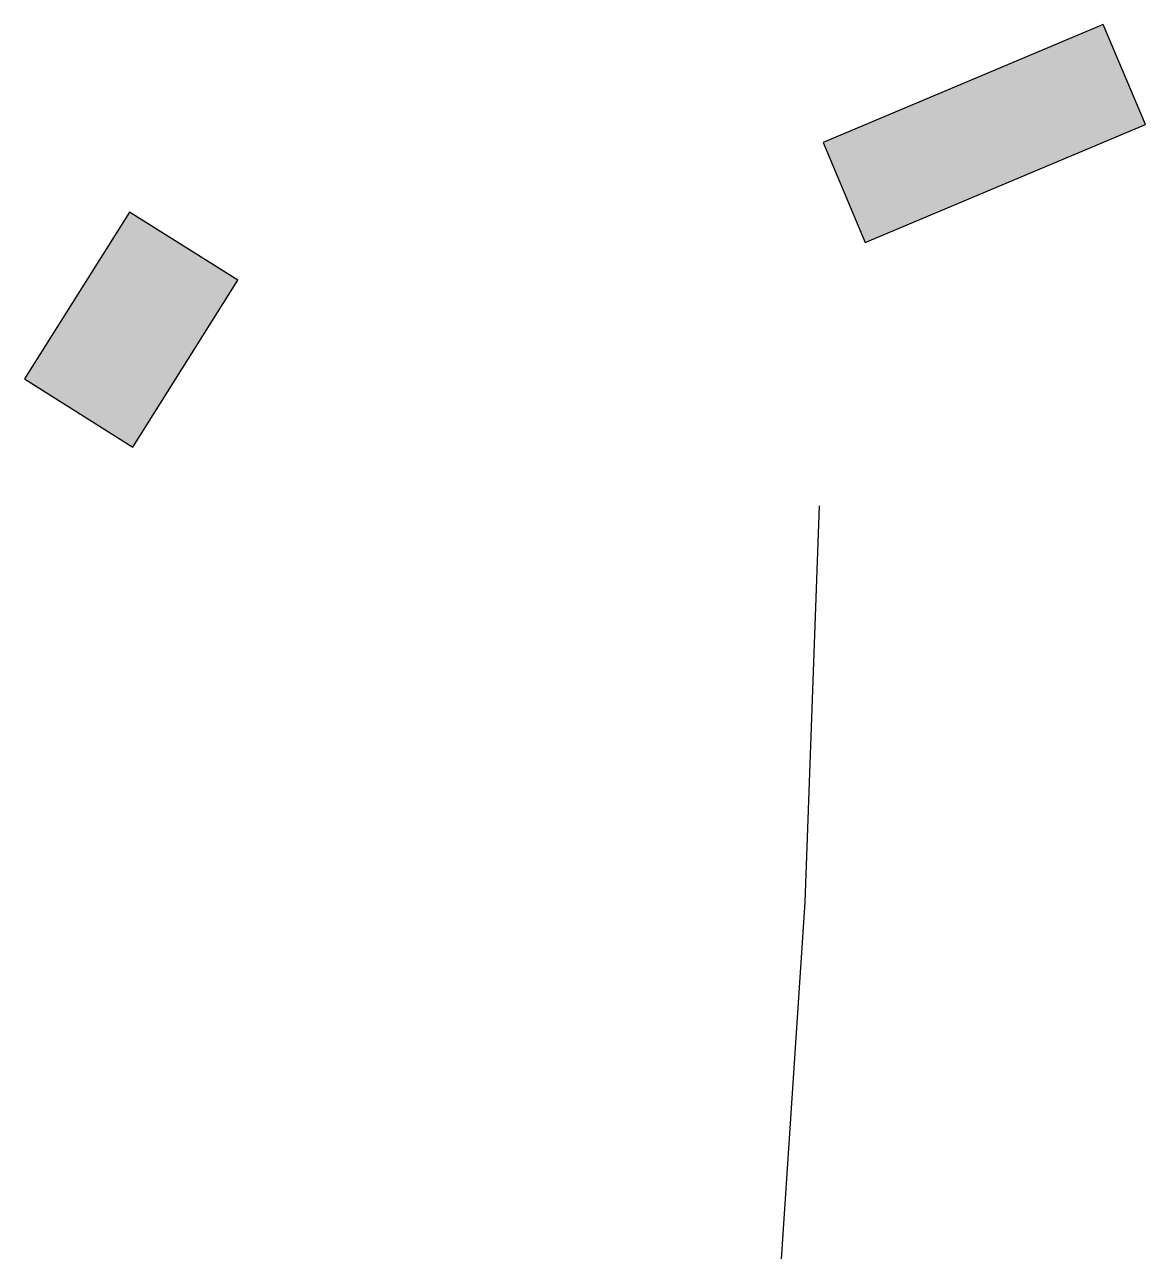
# Model space of a CAD drawing. Header units: millimetres. Extents: x 0 to 476461836, y 0 to 306518700.
# Drawn here: x 476063364 to 476172733, y 305615951 to 305735694 of the extents above; entities that cross this region are included whole.
import ezdxf

# ---------------------------------------------------------------- set-up
doc = ezdxf.new("R2010")
doc.units = ezdxf.units.MM
doc.header["$LTSCALE"] = 500
doc.layers.add('OSBASE$0$Building', color=8, linetype='Continuous')
doc.layers.add('OSBASE$0$Field Boundary', color=9, linetype='Continuous')

msp = doc.modelspace()

# ---------------------------------------------------------------- hatches: boundary and pattern name
at = {"layer": 'OSBASE$0$Building'}
for points in [[(476145394, 305714417), (476172733, 305725926), (476168621, 305735694), (476141281, 305724185)], [(476073940, 305694451), (476084179, 305710731), (476073604, 305717383), (476063364, 305701103)]]:
    msp.add_hatch(color=8, dxfattribs=at).paths.add_polyline_path(points)

# ---------------------------------------------------------------- linework, layer by layer
for points in [[(476145394, 305714417), (476172733, 305725926), (476168621, 305735694), (476141281, 305724185)], [(476073940, 305694451), (476084179, 305710731), (476073604, 305717383), (476063364, 305701103)]]:
    msp.add_lwpolyline(points, close=True, dxfattribs=at)
at = {"layer": 'OSBASE$0$Field Boundary'}
msp.add_lwpolyline([(476125311, 305490594), (476128005, 305534015), (476133445, 305573075), (476137205, 305614701), (476139543, 305650051), (476140925, 305688725)], dxfattribs=at)

doc.saveas('drawing.dxf')
